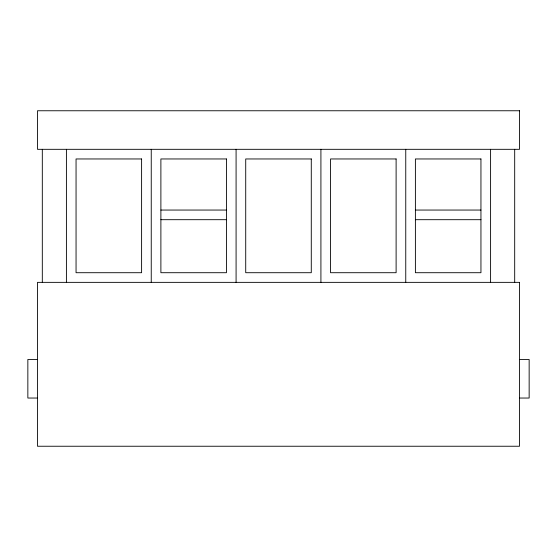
<?xml version="1.0" encoding="UTF-8"?>
<svg xmlns="http://www.w3.org/2000/svg" width="557" height="557" viewBox="0 0 557 557"><rect width="100%" height="100%" fill="white"/><g stroke="black" fill="none" stroke-linecap="round" stroke-linejoin="round"><path stroke-width="0.84" d="M160.889 210.052L226.441 210.052M415.397 210.052L480.949 210.052M160.889 219.695L226.441 219.695M415.397 219.695L480.949 219.695M37.493 359.481L27.85 359.481L27.85 398.039L37.493 398.039M519.507 359.481L529.15 359.481L529.15 398.039L519.507 398.039M514.689 149.318L514.689 282.357M490.592 149.318L490.592 282.357M405.754 149.318L405.754 282.357M320.916 149.318L320.916 282.357M236.084 149.318L236.084 282.357M151.246 149.318L151.246 282.357M66.408 149.318L66.408 282.357M42.311 149.318L42.311 282.357M519.507 110.759L37.493 110.759L37.493 149.318L519.507 149.318L519.507 110.759M141.603 158.961L76.051 158.961L76.051 272.714L141.603 272.714L141.603 158.961M226.441 158.961L160.889 158.961L160.889 272.714L226.441 272.714L226.441 158.961M311.279 158.961L245.721 158.961L245.721 272.714L311.279 272.714L311.279 158.961M396.111 158.961L330.559 158.961L330.559 272.714L396.111 272.714L396.111 158.961M480.949 158.961L415.397 158.961L415.397 272.714L480.949 272.714L480.949 158.961M519.507 282.357L37.493 282.357L37.493 446.241L519.507 446.241L519.507 282.357"/></g></svg>
